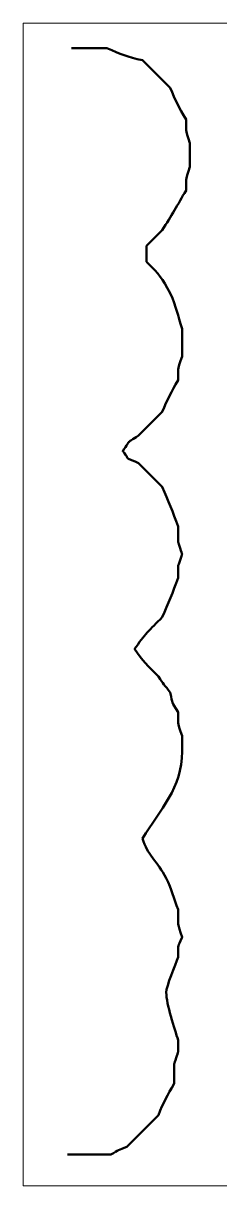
# Model space of a CAD drawing. Header units: centimetres. Extents: x -20.5 to 19.2, y -15.1 to 14.2.
# Drawn here: x -15.985 to -15.563, y -12.544 to -10.051 of the extents above; entities that cross this region are included whole.
import ezdxf

# ---------------------------------------------------------------- set-up
doc = ezdxf.new("R2010")
doc.units = ezdxf.units.CM
doc.header["$MEASUREMENT"] = 0
doc.layers.add('layer 1', color=7, linetype='Continuous')

msp = doc.modelspace()

# ---------------------------------------------------------------- linework, layer by layer
at = {"layer": 'layer 1', "color": 225, "lineweight": 0}
msp.add_open_spline([(-15.98461, -10.05146), (-15.98461, -10.05146), (-10.0927, -10.05146), (-10.0927, -10.05146), (-10.0927, -10.05146), (-10.0927, -10.05146), (-10.0927, -12.54353), (-10.0927, -12.54353), (-10.0927, -12.54353), (-10.0927, -12.54353), (-15.98461, -12.54353), (-15.98461, -12.54353), (-15.98461, -12.54353), (-15.98461, -12.54353), (-15.98461, -10.05146), (-15.98461, -10.05146)], degree=3, knots=[0, 0, 0, 0, 0.2, 0.2, 0.2, 0.2, 0.4, 0.4, 0.4, 0.4, 0.6, 0.6, 0.6, 0.6, 1, 1, 1, 1], dxfattribs=at)
at = {"layer": 'layer 1', "color": 225, "lineweight": 50}
msp.add_open_spline([(-15.88977, -12.47684), (-15.88977, -12.47684), (-15.79658, -12.47685), (-15.79658, -12.47685), (-15.79658, -12.47685), (-15.78021, -12.46635), (-15.7802, -12.46708), (-15.7627, -12.45991), (-15.7627, -12.45991), (-15.7627, -12.45991), (-15.69494, -12.39214), (-15.69494, -12.39214), (-15.69494, -12.39214), (-15.68416, -12.36526), (-15.67611, -12.34951), (-15.66105, -12.32437), (-15.66105, -12.32437), (-15.66105, -12.32437), (-15.66105, -12.28201), (-15.66105, -12.28201), (-15.66105, -12.28201), (-15.66085, -12.28151), (-15.6531, -12.25802), (-15.65259, -12.25662), (-15.65259, -12.25662), (-15.65259, -12.25662), (-15.65259, -12.23121), (-15.65259, -12.23121), (-15.65259, -12.23121), (-15.66009, -12.20809), (-15.67801, -12.15256), (-15.678, -12.12955), (-15.678, -12.12955), (-15.67801, -12.11533), (-15.65859, -12.07068), (-15.65259, -12.05332), (-15.65259, -12.05332), (-15.65259, -12.01929), (-15.65405, -12.03656), (-15.64412, -12.01098), (-15.64412, -12.01098), (-15.65429, -11.97957), (-15.65259, -11.98673), (-15.65259, -11.95168), (-15.65259, -11.95168), (-15.66137, -11.92629), (-15.66651, -11.90862), (-15.678, -11.88391), (-15.678, -11.88391), (-15.69683, -11.84872), (-15.71889, -11.83374), (-15.72882, -11.79919), (-15.72882, -11.79919), (-15.69097, -11.73735), (-15.64411, -11.69089), (-15.64411, -11.61285), (-15.64411, -11.61285), (-15.64411, -11.61285), (-15.64412, -11.57897), (-15.64412, -11.57897), (-15.64412, -11.57897), (-15.6538, -11.54907), (-15.65186, -11.56146), (-15.65258, -11.52815), (-15.65258, -11.52815), (-15.66762, -11.50268), (-15.66363, -11.51376), (-15.66952, -11.48581), (-15.66952, -11.48581), (-15.68155, -11.47058), (-15.68457, -11.46742), (-15.69493, -11.45193), (-15.69493, -11.45193), (-15.71928, -11.42757), (-15.72776, -11.41925), (-15.74574, -11.39263), (-15.74574, -11.39263), (-15.72586, -11.36322), (-15.71301, -11.35143), (-15.68644, -11.32487), (-15.68644, -11.32487), (-15.67435, -11.29471), (-15.66348, -11.27165), (-15.65257, -11.24017), (-15.65257, -11.24017), (-15.65257, -11.24017), (-15.65257, -11.21476), (-15.65257, -11.21476), (-15.65257, -11.21476), (-15.65237, -11.21426), (-15.64461, -11.19077), (-15.6441, -11.18935), (-15.6441, -11.18935), (-15.6443, -11.18885), (-15.65206, -11.16535), (-15.65257, -11.16394), (-15.65257, -11.16394), (-15.65257, -11.16394), (-15.65257, -11.13007), (-15.65257, -11.13007), (-15.65257, -11.13007), (-15.66348, -11.09858), (-15.67435, -11.07551), (-15.68644, -11.04536), (-15.68644, -11.04536), (-15.68644, -11.04536), (-15.73726, -10.99453), (-15.73726, -10.99453), (-15.73726, -10.99453), (-15.7741, -10.97702), (-15.75061, -10.99383), (-15.77114, -10.96914), (-15.77114, -10.96914), (-15.75183, -10.93962), (-15.76604, -10.95512), (-15.73726, -10.93524), (-15.73726, -10.93524), (-15.73726, -10.93524), (-15.68644, -10.88443), (-15.68644, -10.88443), (-15.68644, -10.88443), (-15.67566, -10.85754), (-15.66763, -10.8418), (-15.65257, -10.81665), (-15.65257, -10.81665), (-15.65187, -10.78336), (-15.65379, -10.79576), (-15.6441, -10.76583), (-15.6441, -10.76583), (-15.6441, -10.76583), (-15.6441, -10.73195), (-15.6441, -10.73195), (-15.6441, -10.73195), (-15.6441, -10.73195), (-15.64411, -10.70655), (-15.64411, -10.70655), (-15.64411, -10.70655), (-15.65408, -10.6758), (-15.65527, -10.66092), (-15.66952, -10.63031), (-15.66952, -10.63031), (-15.68793, -10.59589), (-15.69082, -10.59272), (-15.72033, -10.56256), (-15.72033, -10.56256), (-15.72033, -10.56256), (-15.72033, -10.52867), (-15.72033, -10.52867), (-15.72033, -10.52867), (-15.72033, -10.52867), (-15.68645, -10.49479), (-15.68645, -10.49479), (-15.68645, -10.49479), (-15.66683, -10.46478), (-15.65344, -10.43981), (-15.63564, -10.41009), (-15.63564, -10.41009), (-15.63493, -10.37679), (-15.63686, -10.38917), (-15.62717, -10.35927), (-15.62717, -10.35927), (-15.62717, -10.35927), (-15.62717, -10.33385), (-15.62717, -10.33385), (-15.62717, -10.33385), (-15.62717, -10.33385), (-15.62718, -10.30845), (-15.62718, -10.30845), (-15.62718, -10.30845), (-15.63686, -10.27854), (-15.63492, -10.29092), (-15.63564, -10.25763), (-15.63564, -10.25763), (-15.65069, -10.2325), (-15.65875, -10.21675), (-15.66952, -10.18987), (-15.66952, -10.18987), (-15.66952, -10.18987), (-15.72882, -10.13057), (-15.72882, -10.13057), (-15.72882, -10.13057), (-15.76173, -10.12435), (-15.77538, -10.11707), (-15.80506, -10.10516), (-15.80506, -10.10516), (-15.80506, -10.10516), (-15.88129, -10.10516), (-15.88129, -10.10516)], degree=3, knots=[0, 0, 0, 0, 0.0208333, 0.0208333, 0.0208333, 0.0208333, 0.0416667, 0.0416667, 0.0416667, 0.0416667, 0.0625, 0.0625, 0.0625, 0.0625, 0.0833333, 0.0833333, 0.0833333, 0.0833333, 0.1041667, 0.1041667, 0.1041667, 0.1041667, 0.125, 0.125, 0.125, 0.125, 0.1458333, 0.1458333, 0.1458333, 0.1458333, 0.1666667, 0.1666667, 0.1666667, 0.1666667, 0.1875, 0.1875, 0.1875, 0.1875, 0.2083333, 0.2083333, 0.2083333, 0.2083333, 0.2291667, 0.2291667, 0.2291667, 0.2291667, 0.25, 0.25, 0.25, 0.25, 0.2708333, 0.2708333, 0.2708333, 0.2708333, 0.2916667, 0.2916667, 0.2916667, 0.2916667, 0.3125, 0.3125, 0.3125, 0.3125, 0.3333333, 0.3333333, 0.3333333, 0.3333333, 0.3541667, 0.3541667, 0.3541667, 0.3541667, 0.375, 0.375, 0.375, 0.375, 0.3958333, 0.3958333, 0.3958333, 0.3958333, 0.4166667, 0.4166667, 0.4166667, 0.4166667, 0.4375, 0.4375, 0.4375, 0.4375, 0.4583333, 0.4583333, 0.4583333, 0.4583333, 0.4791667, 0.4791667, 0.4791667, 0.4791667, 0.5, 0.5, 0.5, 0.5, 0.5208333, 0.5208333, 0.5208333, 0.5208333, 0.5416667, 0.5416667, 0.5416667, 0.5416667, 0.5625, 0.5625, 0.5625, 0.5625, 0.5833333, 0.5833333, 0.5833333, 0.5833333, 0.6041667, 0.6041667, 0.6041667, 0.6041667, 0.625, 0.625, 0.625, 0.625, 0.6458333, 0.6458333, 0.6458333, 0.6458333, 0.6666667, 0.6666667, 0.6666667, 0.6666667, 0.6875, 0.6875, 0.6875, 0.6875, 0.7083333, 0.7083333, 0.7083333, 0.7083333, 0.7291667, 0.7291667, 0.7291667, 0.7291667, 0.75, 0.75, 0.75, 0.75, 0.7708333, 0.7708333, 0.7708333, 0.7708333, 0.7916667, 0.7916667, 0.7916667, 0.7916667, 0.8125, 0.8125, 0.8125, 0.8125, 0.8333333, 0.8333333, 0.8333333, 0.8333333, 0.8541667, 0.8541667, 0.8541667, 0.8541667, 0.875, 0.875, 0.875, 0.875, 0.8958333, 0.8958333, 0.8958333, 0.8958333, 0.9166667, 0.9166667, 0.9166667, 0.9166667, 0.9375, 0.9375, 0.9375, 0.9375, 0.9583333, 0.9583333, 0.9583333, 0.9583333, 1, 1, 1, 1], dxfattribs=at)

doc.saveas('drawing.dxf')
